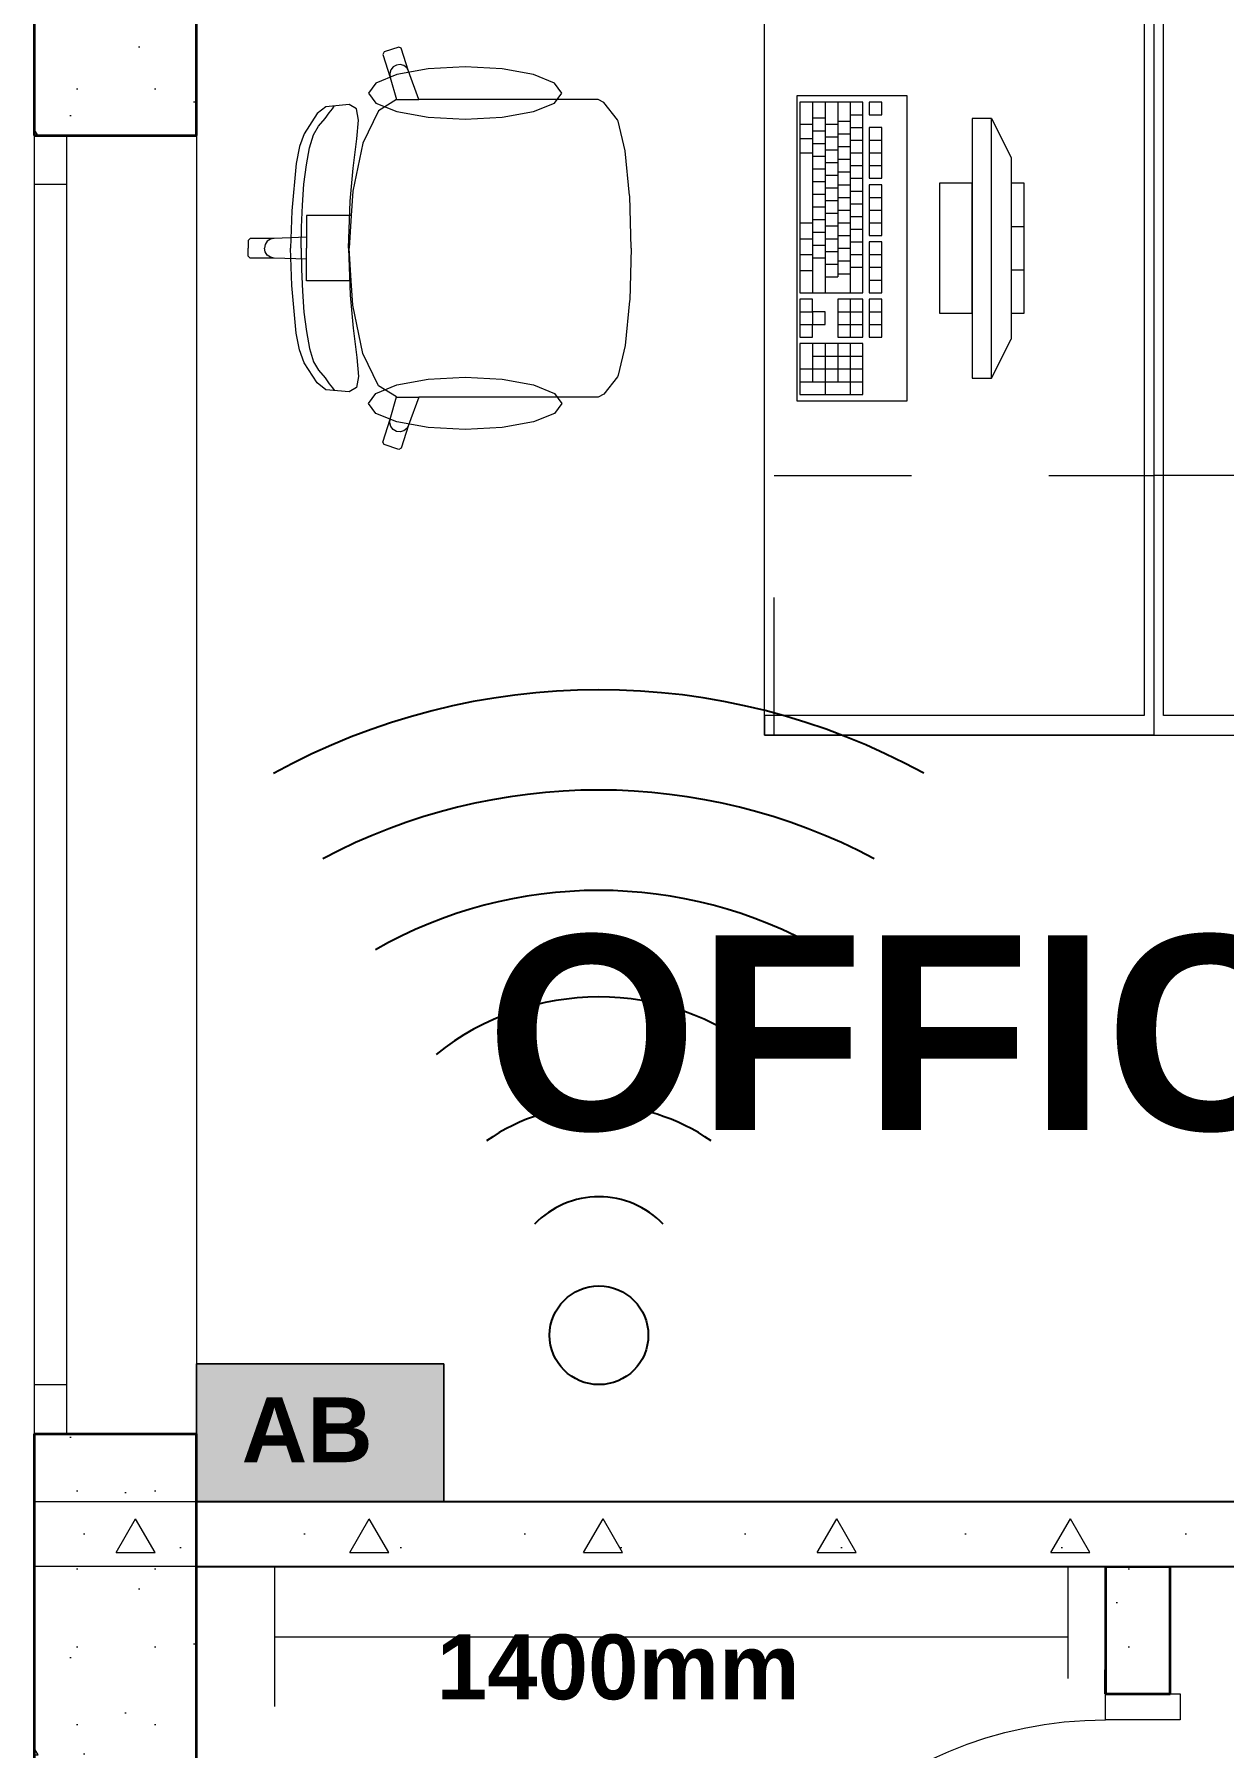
# Model space of a CAD drawing. Header units: millimetres. Extents: x -100675 to 28000, y -21133 to 42228.
# Drawn here: x -75366 to -73534, y 14665 to 17305 of the extents above; entities that cross this region are included whole.
import ezdxf

# ---------------------------------------------------------------- set-up
doc = ezdxf.new("R2010")
doc.units = ezdxf.units.MM
doc.header["$MEASUREMENT"] = 0
doc.linetypes.add('Dashed', pattern=[423.333333, 211.666667, -211.666667])
doc.linetypes.add('Wipeout_Contour', pattern=[1000, 0, -1000])
for name, color, linetype, lineweight in [('New_2D Drafting - General_Pen_No__1', 7, 'Continuous', 13), ('New_2D Drafting - General_Pen_No__52', 15, 'Continuous', 20), ('New_Annotation - Text_Pen_No__19', 255, 'Continuous', 0), ('New_ARCHICAD Doors_Pen_No__27', 7, 'Continuous', 35), ('New_ARCHICAD Doors_Pen_No__47', 7, 'Continuous', 25), ('New_ARCHICAD Windows_Pen_No__27', 7, 'Continuous', 35), ('New_Structural - Bearing_Pen_No__20', 1, 'Continuous', 0), ('New_Structural - Bearing_Pen_No__27', 7, 'Continuous', 35), ('New_Structural - Bearing_Pen_No__46', 5, 'Continuous', 25), ('New_Structural - Bearing_Pen_No__47', 7, 'Continuous', 25)]:
    doc.layers.add(name, color=color, linetype=linetype, lineweight=lineweight)
for name, color, linetype, lineweight, true_color in [('New_Annotation - Text_Pen_No__86', 7, 'Continuous', 20, 0x5555ff), ('New_ARCHICAD Doors_Pen_No__23', 7, 'Continuous', 20, 0xff6600), ('New_ARCHICAD Doors_Pen_No__3', 7, 'Continuous', 18, 0xff6600), ('New_ARCHICAD Windows_Pen_No__23', 7, 'Continuous', 20, 0xff6600), ('New_ARCHICAD Windows_Pen_No__3', 7, 'Continuous', 18, 0xff6600), ('New_Interior - Furniture _Pen_No__4', 7, 'Continuous', 20, 0x029e21), ('New_Structural - Bearing_Pen_No__169', 7, 'Continuous', 13, 0x68b353), ('New_Structural - Bearing_Pen_No__170', 7, 'Continuous', 13, 0x9f9f00), ('New_Structural - Bearing_Pen_No__61', 7, 'Continuous', 20, 0x6a6a6a)]:
    doc.layers.add(name, color=color, linetype=linetype, lineweight=lineweight, true_color=true_color)
for name, color, linetype in [('New_ARCHICAD Doors', 7, 'Continuous'), ('New_ARCHICAD Windows', 7, 'Continuous'), ('New_Interior - Furniture', 7, 'Continuous'), ('New_Structural - Bearing', 7, 'Continuous')]:
    doc.layers.add(name, color=color, linetype=linetype)
doc.styles.add('GENERATED_STYLE_2', font='arial.ttf')
pattern_1 = [(0, (0, 0), (0, 623.5383), [60, -300]), (0, (180, 311.8), (0, 623.5383), [60, -300]), (60, (0, 0), (-540, 311.769), [60, -300]), (60, (360, 0), (-540, 311.769), [60, -300]), (120, (60, 0), (540, 311.769), [60, -300]), (120, (420, 0), (540, 311.769), [60, -300]), (0, (0, 60), (0, 120), [0, -120, 0, -180]), (45, (60, 60), (-84.85282, 84.85282), [0, -90, 0, -150])]

# ---------------------------------------------------------------- blocks, each defined once
blk = doc.blocks.new('Wall_27', base_point=(-75115.8, 5944.5))
at = {"color": 254, "linetype": 'Wipeout_Contour', "lineweight": 0, "ltscale": 306645.321879}
blk.add_wipeout([(-75115.8, 14794.5), (-75365.8, 14794.5), (-75365.8, 14584), (-75115.8, 14584)], dxfattribs=at).dxf.layer = 'New_Structural - Bearing'
at = {"layer": 'New_Structural - Bearing_Pen_No__170', "linetype": 'Continuous', "lineweight": 13, "true_color": 0x9f9f00}
h = blk.add_hatch(dxfattribs=at)
h.set_pattern_fill('Structural_Concrete', color=54, style=0, pattern_type=2)
h.set_pattern_definition(pattern_1)
h.paths.add_polyline_path([(-75115.8, 14794.5), (-75365.8, 14794.5), (-75365.8, 14584), (-75115.8, 14584)])
at = {"layer": 'New_Structural - Bearing_Pen_No__27', "color": 7, "linetype": 'Continuous', "lineweight": 35, "flags": 128}
for points in [[(-75365.8, 14794.5), (-75365.8, 14584)], [(-75115.8, 14584), (-75115.8, 14794.5)]]:
    blk.add_lwpolyline(points, dxfattribs=at)
blk = doc.blocks.new('Window 24_2')
at = {"layer": 'New_ARCHICAD Windows_Pen_No__23', "color": 30, "linetype": 'Continuous', "lineweight": 20, "true_color": 0xff6600}
for p, q in [((-1000, 0), (-925, 0)), ((-925, 0), (-925, -50)), ((925, -50), (925, 0)), ((925, 0), (1000, 0)), ((-925, -50), (-1000, -50)), ((1000, -50), (925, -50))]:
    blk.add_line(p, q, dxfattribs=at)
at = {"layer": 'New_ARCHICAD Windows_Pen_No__27', "color": 7, "linetype": 'Continuous', "lineweight": 35}
for p, q in [((-1000, 0), (-1000, -50)), ((-1000, 0), (-1000, -50)), ((1000, 0), (1000, -50)), ((1000, 0), (1000, -50)), ((-1000, -50), (-1000, -250)), ((1000, -50), (1000, -250))]:
    blk.add_line(p, q, dxfattribs=at)
at = {"layer": 'New_ARCHICAD Windows_Pen_No__3', "color": 30, "linetype": 'Continuous', "lineweight": 18, "true_color": 0xff6600}
for p, q in [((-1000, 0), (1000, 0)), ((-925, 0), (925, 0)), ((925, -50), (-925, -50)), ((-1000, -250), (1000, -250))]:
    blk.add_line(p, q, dxfattribs=at)
blk = doc.blocks.new('Wall_28', base_point=(-75115.8, 14694.5))
at = {"color": 254, "linetype": 'Wipeout_Contour', "lineweight": 0, "ltscale": 308847.937465}
blk.add_wipeout([(-75115.8, 17520.4), (-75365.8, 17520.4), (-75365.8, 17148.5), (-75115.8, 17148.5)], dxfattribs=at).dxf.layer = 'New_Structural - Bearing'
at = {"color": 254, "linetype": 'Wipeout_Contour', "lineweight": 0, "ltscale": 306825.682466}
blk.add_wipeout([(-75365.8, 14694.5), (-75115.8, 14694.5), (-75115.8, 15148.5), (-75365.8, 15148.5)], dxfattribs=at).dxf.layer = 'New_Structural - Bearing'
at = {"layer": 'New_Structural - Bearing_Pen_No__170', "linetype": 'Continuous', "lineweight": 13, "true_color": 0x9f9f00}
h = blk.add_hatch(dxfattribs=at)
h.set_pattern_fill('Structural_Concrete', color=54, style=0, pattern_type=2)
h.set_pattern_definition(pattern_1)
h.paths.add_polyline_path([(-75115.8, 17520.4), (-75365.8, 17520.4), (-75365.8, 17148.5), (-75115.8, 17148.5)])
h = blk.add_hatch(dxfattribs=at)
h.set_pattern_fill('Structural_Concrete', color=54, style=0, pattern_type=2)
h.set_pattern_definition(pattern_1)
h.paths.add_polyline_path([(-75365.8, 14694.5), (-75115.8, 14694.5), (-75115.8, 15148.5), (-75365.8, 15148.5)])
at = {"layer": 'New_Structural - Bearing_Pen_No__27', "color": 7, "linetype": 'Continuous', "lineweight": 35}
for p, q in [((-75365.8, 17148.5), (-75315.8, 17148.5)), ((-75315.8, 17148.5), (-75115.8, 17148.5)), ((-75365.8, 15148.5), (-75315.8, 15148.5)), ((-75315.8, 15148.5), (-75115.8, 15148.5))]:
    blk.add_line(p, q, dxfattribs=at)
at = {"layer": 'New_Structural - Bearing_Pen_No__27', "color": 7, "linetype": 'Continuous', "lineweight": 35, "flags": 128}
for points in [[(-75365.8, 17520.4), (-75365.8, 17148.5)], [(-75115.8, 17148.5), (-75115.8, 17520.4)], [(-75365.8, 15148.5), (-75365.8, 14694.5)], [(-75115.8, 14694.5), (-75115.8, 15148.5)]]:
    blk.add_lwpolyline(points, dxfattribs=at)
at = {"layer": 'New_ARCHICAD Windows', "color": 21, "linetype": 'Continuous', "lineweight": 18, "true_color": 0xff9955, "xscale": -1, "zscale": 1000, "rotation": 90}
blk.add_blockref('Window 24_2', (-75365.8, 16148.5), dxfattribs=at)
blk = doc.blocks.new('Door 24_3')
at = {"layer": 'New_ARCHICAD Doors_Pen_No__23', "color": 30, "linetype": 'Continuous', "lineweight": 20, "true_color": 0xff6600}
for p, q in [((-310, 0), (-350, 0)), ((-350, 0), (-350, -115)), ((-310, -115), (-310, 0)), ((350, 0), (310, 0)), ((310, 0), (310, -115)), ((350, -115), (350, 0)), ((-350, -115), (-310, -115)), ((310, -115), (350, -115))]:
    blk.add_line(p, q, dxfattribs=at)
at = {"layer": 'New_ARCHICAD Doors_Pen_No__27', "color": 7, "linetype": 'Continuous', "lineweight": 35}
for p, q in [((-350, 0), (-387, 0)), ((-350, 0), (-387, 0)), ((-350, 0), (-350, -100)), ((-350, 0), (-350, -100)), ((350, 0), (350, -100)), ((350, 0), (350, -100)), ((350, 0), (387, 0)), ((350, 0), (387, 0)), ((-350, -100), (-387, -100)), ((-350, -100), (-387, -100)), ((350, -100), (387, -100)), ((350, -100), (387, -100))]:
    blk.add_line(p, q, dxfattribs=at)
at = {"layer": 'New_ARCHICAD Doors_Pen_No__3', "color": 30, "linetype": 'Continuous', "lineweight": 18, "true_color": 0xff6600}
blk.add_line((310, 0), (310, 620), dxfattribs=at)
blk.add_arc((310, 0), 620, 90, 180, dxfattribs=at)
blk = doc.blocks.new('Wall_40', base_point=(-73615.8, 11943.5))
at = {"color": 254, "linetype": 'Wipeout_Contour', "lineweight": 0, "ltscale": 300587.321519}
blk.add_wipeout([(-73615.8, 14943.5), (-73715.8, 14943.5), (-73715.8, 14747.6), (-73615.8, 14747.6)], dxfattribs=at).dxf.layer = 'New_Structural - Bearing'
at = {"layer": 'New_Structural - Bearing_Pen_No__170', "linetype": 'Continuous', "lineweight": 13, "true_color": 0x9f9f00}
h = blk.add_hatch(dxfattribs=at)
h.set_pattern_fill('Structural_Concrete', color=54, style=0, pattern_type=2)
h.set_pattern_definition(pattern_1)
h.paths.add_polyline_path([(-73615.8, 14943.5), (-73715.8, 14943.5), (-73715.8, 14747.6), (-73615.8, 14747.6)])
at = {"layer": 'New_Structural - Bearing_Pen_No__27', "color": 7, "linetype": 'Continuous', "lineweight": 35}
for p, q in [((-73715.8, 14747.6), (-73715.8, 14784.6)), ((-73615.8, 14747.6), (-73615.8, 14784.6)), ((-73715.8, 14747.6), (-73615.8, 14747.6))]:
    blk.add_line(p, q, dxfattribs=at)
at = {"layer": 'New_Structural - Bearing_Pen_No__27', "color": 7, "linetype": 'Continuous', "lineweight": 35, "flags": 128}
for points in [[(-73615.8, 14943.5), (-73715.8, 14943.5)], [(-73715.8, 14943.5), (-73715.8, 14747.6)], [(-73615.8, 14747.6), (-73615.8, 14943.5)]]:
    blk.add_lwpolyline(points, dxfattribs=at)
at = {"layer": 'New_ARCHICAD Doors', "color": 21, "linetype": 'Continuous', "lineweight": 18, "true_color": 0xff9955, "xscale": -1, "zscale": 1000, "rotation": 90}
blk.add_blockref('Door 24_3', (-73715.8, 14397.6), dxfattribs=at)
blk = doc.blocks.new('Door 24_2')
at = {"layer": 'New_ARCHICAD Doors_Pen_No__23', "color": 30, "linetype": 'Continuous', "lineweight": 20, "true_color": 0xff6600}
for p, q in [((-410, 0), (-450, 0)), ((-450, 0), (-450, -115)), ((-410, -115), (-410, 0)), ((450, 0), (410, 0)), ((410, 0), (410, -115)), ((450, -115), (450, 0)), ((-450, -115), (-410, -115)), ((410, -115), (450, -115))]:
    blk.add_line(p, q, dxfattribs=at)
at = {"layer": 'New_ARCHICAD Doors_Pen_No__3', "color": 30, "linetype": 'Continuous', "lineweight": 18, "true_color": 0xff6600}
blk.add_line((410, 0), (410, 820), dxfattribs=at)
blk.add_arc((410, 0), 820, 90, 180, dxfattribs=at)
at = {"layer": 'New_ARCHICAD Doors_Pen_No__47', "color": 7, "linetype": 'Continuous', "lineweight": 25}
for p, q in [((-450, 0), (-487, 0)), ((-450, 0), (-487, 0)), ((-450, 0), (-450, -100)), ((-450, 0), (-450, -100)), ((450, 0), (450, -100)), ((450, 0), (450, -100)), ((450, 0), (487, 0)), ((450, 0), (487, 0)), ((-450, -100), (-487, -100)), ((-450, -100), (-487, -100)), ((450, -100), (487, -100)), ((450, -100), (487, -100))]:
    blk.add_line(p, q, dxfattribs=at)
blk = doc.blocks.new('Wall_41', base_point=(-71363.4, 15043.6))
at = {"color": 254, "linetype": 'Wipeout_Contour', "lineweight": 0, "ltscale": 301126.56828}
blk.add_wipeout([(-72430, 15043.6), (-75115.8, 15043.6), (-75115.8, 14943.6), (-72430, 14943.6)], dxfattribs=at).dxf.layer = 'New_Structural - Bearing'
at = {"color": 254, "linetype": 'Wipeout_Contour', "lineweight": 0, "ltscale": 295380.238251}
blk.add_wipeout([(-72330, 14943.6), (-72283.7, 14943.6), (-72283.7, 15043.6), (-72330, 15043.6)], dxfattribs=at).dxf.layer = 'New_Structural - Bearing'
at = {"color": 254, "linetype": 'Wipeout_Contour', "lineweight": 0, "ltscale": 291725.651085}
blk.add_wipeout([(-71383.7, 15043.6), (-71383.7, 14943.6), (-71363.4, 14943.6), (-71363.4, 15043.6)], dxfattribs=at).dxf.layer = 'New_Structural - Bearing'
at = {"layer": 'New_Structural - Bearing_Pen_No__169', "linetype": 'Continuous', "lineweight": 13, "true_color": 0x68b353}
h = blk.add_hatch(dxfattribs=at)
h.set_pattern_fill('Structural_Concrete', color=85, style=0, pattern_type=2)
h.set_pattern_definition(pattern_1)
h.paths.add_polyline_path([(-72430, 15043.6), (-75115.8, 15043.6), (-75115.8, 14943.6), (-72430, 14943.6)])
h = blk.add_hatch(dxfattribs=at)
h.set_pattern_fill('Structural_Concrete', color=85, style=0, pattern_type=2)
h.set_pattern_definition(pattern_1)
h.paths.add_polyline_path([(-72330, 14943.6), (-72283.7, 14943.6), (-72283.7, 15043.6), (-72330, 15043.6)])
h = blk.add_hatch(dxfattribs=at)
h.set_pattern_fill('Structural_Concrete', color=85, style=0, pattern_type=2)
h.set_pattern_definition(pattern_1)
h.paths.add_polyline_path([(-71383.7, 15043.6), (-71383.7, 14943.6), (-71363.4, 14943.6), (-71363.4, 15043.6)])
at = {"layer": 'New_Structural - Bearing_Pen_No__27', "color": 7, "linetype": 'Continuous', "lineweight": 35}
for p, q in [((-72430, 15043.6), (-72430, 14943.6)), ((-72330, 14943.6), (-72330, 15043.6))]:
    blk.add_line(p, q, dxfattribs=at)
at = {"layer": 'New_Structural - Bearing_Pen_No__47', "color": 7, "linetype": 'Continuous', "lineweight": 25}
for p, q in [((-72283.7, 15043.6), (-72320.7, 15043.6)), ((-72283.7, 15043.6), (-72283.7, 14943.6)), ((-71383.7, 15043.6), (-71346.7, 15043.6)), ((-71383.7, 15043.6), (-71383.7, 14943.6)), ((-72283.7, 14943.6), (-72320.7, 14943.6)), ((-71383.7, 14943.6), (-71346.7, 14943.6))]:
    blk.add_line(p, q, dxfattribs=at)
at = {"layer": 'New_Structural - Bearing_Pen_No__47', "color": 7, "linetype": 'Continuous', "lineweight": 25, "flags": 128}
for points in [[(-72283.7, 15043.6), (-75115.8, 15043.6)], [(-75115.8, 15043.6), (-75115.8, 14943.6)], [(-71363.4, 15043.6), (-71383.7, 15043.6)], [(-71363.4, 14943.6), (-71363.4, 15043.6)], [(-75115.8, 14943.6), (-72430, 14943.6)], [(-72330, 14943.6), (-72283.7, 14943.6)], [(-71383.7, 14943.6), (-71363.4, 14943.6)]]:
    blk.add_lwpolyline(points, dxfattribs=at)
at = {"layer": 'New_ARCHICAD Doors', "color": 21, "linetype": 'Continuous', "lineweight": 18, "true_color": 0xff9955, "zscale": 1000}
blk.add_blockref('Door 24_2', (-71833.7, 15043.6), dxfattribs=at)
blk = doc.blocks.new('Office Layout Linear 24')
at = {"layer": 'New_Interior - Furniture _Pen_No__4', "color": 104, "linetype": 'Dashed', "lineweight": 20, "true_color": 0x029e21}
for p, q in [((2600, 585), (2600, 0)), ((2600, -585), (2600, 0)), ((3000, -585), (2600, -585))]:
    blk.add_line(p, q, dxfattribs=at)
at = {"layer": 'New_Interior - Furniture _Pen_No__4', "color": 104, "linetype": 'Continuous', "lineweight": 20, "true_color": 0x029e21}
for p, q in [((2970, 600), (2970, 15)), ((3000, -600), (3000, 600)), ((2970, 15), (1515, 15)), ((1515, -15), (2970, -15)), ((2970, -15), (2970, -600)), ((2350, -200), (2150, -200)), ((2150, -200), (2150, -220)), ((2216.7, -220), (2216.7, -200)), ((2283.3, -220), (2283.3, -200)), ((2350, -220), (2350, -200)), ((2050, -250), (2110, -220)), ((2110, -220), (2390, -220)), ((2150, -220), (2350, -220)), ((2450, -250), (2390, -220)), ((2450, -250), (2050, -250)), ((2050, -250), (2050, -280)), ((2450, -280), (2450, -250)), ((2050, -280), (2450, -280)), ((2350, -280), (2150, -280)), ((2150, -280), (2150, -330)), ((2350, -330), (2350, -280)), ((2150, -330), (2350, -330)), ((2044.4, -419.1), (2024.8, -419.1)), ((2024.8, -419.1), (2024.8, -438.5)), ((2044.4, -438.5), (2044.4, -419.1)), ((2142.3, -419.1), (2064, -419.1)), ((2064, -419.1), (2064, -438.5)), ((2083.5, -438.5), (2083.5, -419.1)), ((2103.1, -438.5), (2103.1, -419.1)), ((2122.7, -438.5), (2122.7, -419.1)), ((2142.3, -438.5), (2142.3, -419.1)), ((2230.4, -419.1), (2152.1, -419.1)), ((2152.1, -419.1), (2152.1, -438.5)), ((2171.7, -438.5), (2171.7, -419.1)), ((2191.2, -438.5), (2191.2, -419.1)), ((2210.8, -438.5), (2210.8, -419.1)), ((2230.4, -438.5), (2230.4, -419.1)), ((2318.5, -419.1), (2240.2, -419.1)), ((2240.2, -419.1), (2240.2, -438.5)), ((2259.8, -438.5), (2259.8, -419.1)), ((2279.4, -438.5), (2279.4, -419.1)), ((2299, -438.5), (2299, -419.1)), ((2318.5, -438.5), (2318.5, -419.1)), ((2387.1, -419.1), (2328.3, -419.1)), ((2328.3, -419.1), (2328.3, -438.5)), ((2347.9, -438.5), (2347.9, -419.1)), ((2367.5, -438.5), (2367.5, -419.1)), ((2387.1, -438.5), (2387.1, -419.1)), ((2024.8, -438.5), (2044.4, -438.5)), ((2318.5, -448.2), (2024.8, -448.2)), ((2024.8, -448.2), (2024.8, -545.2)), ((2044.4, -467.6), (2044.4, -448.2)), ((2064, -438.5), (2142.3, -438.5)), ((2064, -467.6), (2064, -448.2)), ((2083.5, -467.6), (2083.5, -448.2)), ((2103.1, -467.6), (2103.1, -448.2)), ((2122.7, -467.6), (2122.7, -448.2)), ((2142.3, -467.6), (2142.3, -448.2)), ((2152.1, -438.5), (2230.4, -438.5)), ((2161.9, -467.6), (2161.9, -448.2)), ((2181.5, -467.6), (2181.5, -448.2)), ((2201, -467.6), (2201, -448.2)), ((2220.6, -467.6), (2220.6, -448.2)), ((2240.2, -438.5), (2318.5, -438.5)), ((2240.2, -467.6), (2240.2, -448.2)), ((2259.8, -467.6), (2259.8, -448.2)), ((2279.4, -467.6), (2279.4, -448.2)), ((2318.5, -545.2), (2318.5, -448.2)), ((2328.3, -438.5), (2387.1, -438.5)), ((2387.1, -448.2), (2328.3, -448.2)), ((2328.3, -448.2), (2328.3, -487)), ((2347.9, -487), (2347.9, -448.2)), ((2367.5, -487), (2367.5, -448.2)), ((2387.1, -487), (2387.1, -448.2)), ((2475.2, -448.2), (2396.9, -448.2)), ((2396.9, -448.2), (2396.9, -545.2)), ((2416.5, -525.8), (2416.5, -448.2)), ((2436, -545.2), (2436, -448.2)), ((2455.6, -545.2), (2455.6, -448.2)), ((2475.2, -545.2), (2475.2, -448.2)), ((2024.8, -467.6), (2318.5, -467.6)), ((2054.2, -487), (2054.2, -467.6)), ((2073.8, -487), (2073.8, -467.6)), ((2093.3, -487), (2093.3, -467.6)), ((2112.9, -487), (2112.9, -467.6)), ((2132.5, -487), (2132.5, -467.6)), ((2152.1, -487), (2152.1, -467.6)), ((2171.7, -487), (2171.7, -467.6)), ((2191.2, -487), (2191.2, -467.6)), ((2210.8, -487), (2210.8, -467.6)), ((2230.4, -487), (2230.4, -467.6)), ((2250, -487), (2250, -467.6)), ((2269.6, -487), (2269.6, -467.6)), ((2289.2, -487), (2289.2, -467.6)), ((2328.3, -467.6), (2387.1, -467.6)), ((2396.9, -467.6), (2475.2, -467.6)), ((2024.8, -487), (2294.1, -487)), ((2059.1, -506.4), (2059.1, -487)), ((2078.6, -506.4), (2078.6, -487)), ((2098.2, -506.4), (2098.2, -487)), ((2117.8, -506.4), (2117.8, -487)), ((2137.4, -506.4), (2137.4, -487)), ((2157, -506.4), (2157, -487)), ((2176.6, -506.4), (2176.6, -487)), ((2196.1, -506.4), (2196.1, -487)), ((2215.7, -506.4), (2215.7, -487)), ((2235.3, -506.4), (2235.3, -487)), ((2254.9, -506.4), (2254.9, -487)), ((2274.5, -506.4), (2274.5, -487)), ((2294.1, -506.4), (2294.1, -487)), ((2328.3, -487), (2387.1, -487)), ((2396.9, -487), (2455.6, -487)), ((2024.8, -506.4), (2318.5, -506.4)), ((2024.8, -525.8), (2318.5, -525.8)), ((2049.3, -525.8), (2049.3, -506.4)), ((2059.1, -545.2), (2059.1, -525.8)), ((2068.9, -525.8), (2068.9, -506.4)), ((2081.1, -545.2), (2081.1, -525.8)), ((2088.4, -525.8), (2088.4, -506.4)), ((2103.1, -545.2), (2103.1, -525.8)), ((2108, -525.8), (2108, -506.4)), ((2127.6, -525.8), (2127.6, -506.4)), ((2147.2, -525.8), (2147.2, -506.4)), ((2166.8, -525.8), (2166.8, -506.4)), ((2186.4, -525.8), (2186.4, -506.4)), ((2205.9, -525.8), (2205.9, -506.4)), ((2210.8, -545.2), (2210.8, -525.8)), ((2225.5, -525.8), (2225.5, -506.4)), ((2235.3, -545.2), (2235.3, -525.8)), ((2245.1, -525.8), (2245.1, -506.4)), ((2259.8, -545.2), (2259.8, -525.8)), ((2264.7, -525.8), (2264.7, -506.4)), ((2284.3, -545.2), (2284.3, -525.8)), ((2347.9, -525.8), (2328.3, -525.8)), ((2328.3, -525.8), (2328.3, -545.2)), ((2367.5, -506.4), (2347.9, -506.4)), ((2347.9, -506.4), (2347.9, -525.8)), ((2347.9, -545.2), (2347.9, -525.8)), ((2347.9, -525.8), (2367.5, -525.8)), ((2367.5, -525.8), (2367.5, -506.4)), ((2387.1, -525.8), (2367.5, -525.8)), ((2367.5, -545.2), (2367.5, -525.8)), ((2387.1, -545.2), (2387.1, -525.8)), ((2396.9, -506.4), (2475.2, -506.4)), ((2396.9, -525.8), (2455.6, -525.8)), ((2024.8, -545.2), (2318.5, -545.2)), ((2328.3, -545.2), (2387.1, -545.2)), ((2396.9, -545.2), (2475.2, -545.2)), ((2970, -600), (3000, -600)), ((2100.1, -814.7), (2054.2, -825.4)), ((2168.9, -807.6), (2100.1, -814.7)), ((2170, -807.5), (2168.9, -807.6)), ((2250, -805), (2170, -807.5)), ((2250, -805), (2330, -807.5)), ((2330, -807.5), (2331.1, -807.6)), ((2331.1, -807.6), (2399.9, -814.7)), ((2399.9, -814.7), (2445.8, -825.4)), ((2052.1, -826.3), (2025.3, -847.4)), ((2054.2, -825.4), (2052.1, -826.3)), ((2445.8, -825.4), (2447.9, -826.3)), ((2447.9, -826.3), (2474.7, -847.4)), ((2025.3, -847.4), (2020.7, -856)), ((2020.7, -856), (2020.7, -887.1)), ((2474.7, -847.4), (2479.3, -856)), ((2479.3, -856), (2479.3, -887.1)), ((2020.7, -887.1), (2020.7, -923.2)), ((2479.3, -887.1), (2479.3, -923.2)), ((2020.7, -923.2), (2020.7, -1132.3)), ((2479.3, -923.2), (2479.3, -1132.3)), ((2020.7, -1132.3), (1977.4, -1148)), ((2020.7, -1166.5), (2020.7, -1132.3)), ((2479.3, -1166.5), (2479.3, -1132.3)), ((2479.3, -1132.3), (2522.6, -1148)), ((1941.9, -1159.4), (1940, -1163.1)), ((1977.4, -1148), (1941.9, -1159.4)), ((1968.6, -1155.4), (1967, -1161)), ((1967, -1161), (1967.7, -1166.8)), ((1972.2, -1150.8), (1968.6, -1155.4)), ((1977.4, -1148), (1972.2, -1150.8)), ((2522.6, -1148), (2527.8, -1150.8)), ((2522.6, -1148), (2558.1, -1159.4)), ((2527.8, -1150.8), (2531.4, -1155.4)), ((2531.4, -1155.4), (2533, -1161)), ((2533, -1161), (2532.3, -1166.8)), ((2558.1, -1159.4), (2560, -1163.1)), ((1940, -1163.1), (1947.5, -1185.9)), ((1947.5, -1185.9), (1951.3, -1187.8)), ((1951.3, -1187.8), (1986.7, -1176.4)), ((1967.7, -1166.8), (1970.5, -1171.9)), ((1970.5, -1171.9), (1975.2, -1175.5)), ((1975.2, -1175.5), (1980.8, -1177.1)), ((1980.8, -1177.1), (1986.7, -1176.4)), ((1986.7, -1176.4), (2020.8, -1166.7)), ((2020.7, -1166.5), (2020.8, -1166.7)), ((2020.8, -1166.7), (2038.2, -1194.6)), ((2479.2, -1166.7), (2461.8, -1194.6)), ((2479.3, -1166.5), (2479.2, -1166.7)), ((2513.3, -1176.4), (2479.2, -1166.7)), ((2519.2, -1177.1), (2513.3, -1176.4)), ((2548.7, -1187.8), (2513.3, -1176.4)), ((2524.8, -1175.5), (2519.2, -1177.1)), ((2529.5, -1171.9), (2524.8, -1175.5)), ((2532.3, -1166.8), (2529.5, -1171.9)), ((2552.5, -1185.9), (2548.7, -1187.8)), ((2560, -1163.1), (2552.5, -1185.9)), ((2038.2, -1194.6), (2087.9, -1218.4)), ((2461.8, -1194.6), (2412.1, -1218.4)), ((2035.3, -1228.1), (2028.6, -1239.7)), ((2028.6, -1239.7), (2031.9, -1275.8)), ((2052.5, -1225.1), (2035.3, -1228.1)), ((2081.5, -1227.7), (2052.5, -1225.1)), ((2126.8, -1233.5), (2081.5, -1227.7)), ((2087.9, -1218.4), (2162.3, -1234.2)), ((2177.7, -1238.2), (2126.8, -1233.5)), ((2162.3, -1234.2), (2199.7, -1236.6)), ((2250, -1240.5), (2177.7, -1238.2)), ((2199.7, -1236.6), (2250, -1239.8)), ((2199.7, -1236.6), (2199.7, -1275.3)), ((2300.3, -1236.6), (2250, -1239.8)), ((2250, -1240.5), (2322.3, -1238.2)), ((2337.7, -1234.2), (2300.3, -1236.6)), ((2300.3, -1236.6), (2300.3, -1275.3)), ((2322.3, -1238.2), (2373.2, -1233.5)), ((2412.1, -1218.4), (2337.7, -1234.2)), ((2373.2, -1233.5), (2418.5, -1227.7)), ((2418.5, -1227.7), (2447.5, -1225.1)), ((2447.5, -1225.1), (2464.7, -1228.1)), ((2464.7, -1228.1), (2471.4, -1239.7)), ((2471.4, -1239.7), (2468.1, -1275.8)), ((2035, -1265.2), (2031.2, -1262.6)), ((2041.2, -1270.4), (2035, -1265.2)), ((2458.8, -1270.4), (2465, -1265.2)), ((2465, -1265.2), (2468.8, -1262.6)), ((2031.9, -1275.8), (2042.4, -1289)), ((2050.3, -1276.5), (2041.2, -1270.4)), ((2042.4, -1289), (2073.5, -1309)), ((2062, -1286.6), (2050.3, -1276.5)), ((2075.2, -1294.3), (2062, -1286.6)), ((2199.7, -1275.3), (2199.7, -1305.3)), ((2300.3, -1275.3), (2300.3, -1305.3)), ((2424.8, -1294.3), (2438, -1286.6)), ((2457.6, -1289), (2426.5, -1309)), ((2438, -1286.6), (2449.7, -1276.5)), ((2449.7, -1276.5), (2458.8, -1270.4)), ((2468.1, -1275.8), (2457.6, -1289)), ((2073.5, -1309), (2093.4, -1316.3)), ((2095.5, -1300.5), (2075.2, -1294.3)), ((2093.4, -1316.3), (2119.3, -1321.1)), ((2121.5, -1305.5), (2095.5, -1300.5)), ((2151.5, -1309.2), (2121.5, -1305.5)), ((2183.9, -1311.7), (2151.5, -1309.2)), ((2217.3, -1313.2), (2183.9, -1311.7)), ((2199.7, -1305.3), (2233.1, -1305.3)), ((2250, -1313.6), (2217.3, -1313.2)), ((2233.1, -1305.3), (2250, -1305.3)), ((2233.1, -1305.3), (2234.9, -1355.1)), ((2266.9, -1305.3), (2250, -1305.3)), ((2250, -1313.6), (2282.7, -1313.2)), ((2266.9, -1305.3), (2265.1, -1355.1)), ((2300.3, -1305.3), (2266.9, -1305.3)), ((2282.7, -1313.2), (2316.1, -1311.7)), ((2316.1, -1311.7), (2348.5, -1309.2)), ((2348.5, -1309.2), (2378.5, -1305.5)), ((2378.5, -1305.5), (2404.5, -1300.5)), ((2406.6, -1316.3), (2380.7, -1321.1)), ((2404.5, -1300.5), (2424.8, -1294.3)), ((2426.5, -1309), (2406.6, -1316.3)), ((2119.3, -1321.1), (2192.5, -1328.1)), ((2192.5, -1328.1), (2250, -1330.2)), ((2307.5, -1328.1), (2250, -1330.2)), ((2380.7, -1321.1), (2307.5, -1328.1)), ((2234.9, -1355.1), (2236.1, -1360.8)), ((2234.9, -1355.1), (2234.9, -1392)), ((2236.1, -1360.8), (2239.3, -1365.7)), ((2239.3, -1365.7), (2244.2, -1368.9)), ((2244.2, -1368.9), (2250, -1370.1)), ((2255.8, -1368.9), (2250, -1370.1)), ((2260.7, -1365.7), (2255.8, -1368.9)), ((2263.9, -1360.8), (2260.7, -1365.7)), ((2265.1, -1355.1), (2263.9, -1360.8)), ((2265.1, -1355.1), (2265.1, -1392)), ((2234.9, -1392), (2237.9, -1395)), ((2237.9, -1395), (2250, -1395)), ((2262.1, -1395), (2250, -1395)), ((2265.1, -1392), (2262.1, -1395))]:
    blk.add_line(p, q, dxfattribs=at)
at = {"layer": 'New_Interior - Furniture _Pen_No__4', "color": 104, "linetype": 'Continuous', "lineweight": 20, "true_color": 0x029e21, "flags": 128}
for points in [[(1500, 0), (3000, 0), (3000, 600), (1500, 600)], [(1500, 0), (3000, 0), (3000, -600), (1500, -600)], [(2015, -380), (2015, -550), (2485, -550), (2485, -380)], [(1970.7, -1060.9), (1973.8, -1118), (1982.5, -1166.3), (1995.6, -1198.6), (2011, -1210), (2026.4, -1198.6), (2039.5, -1166.3), (2048.2, -1118), (2051.2, -1060.9), (2048.2, -1003.9), (2039.5, -955.6), (2026.4, -923.3), (2011, -911.9), (1995.6, -923.3), (1982.5, -955.6), (1973.8, -1003.9)], [(2529.3, -1060.9), (2526.2, -1118), (2517.5, -1166.3), (2504.4, -1198.6), (2489, -1210), (2473.6, -1198.6), (2460.5, -1166.3), (2451.8, -1118), (2448.8, -1060.9), (2451.8, -1003.9), (2460.5, -955.6), (2473.6, -923.3), (2489, -911.9), (2504.4, -923.3), (2517.5, -955.6), (2526.2, -1003.9)]]:
    blk.add_lwpolyline(points, close=True, dxfattribs=at)

msp = doc.modelspace()

# ---------------------------------------------------------------- hatches: boundary and pattern name
at = {"layer": 'New_2D Drafting - General_Pen_No__52', "linetype": 'Continuous', "lineweight": 20}
msp.add_hatch(color=15, dxfattribs=at).paths.add_polyline_path([(-74734.8, 15043.6), (-74734.8, 15256.3), (-75115.8, 15256.3), (-75115.8, 15043.6)])

# ---------------------------------------------------------------- linework, layer by layer
at = {"layer": 'New_2D Drafting - General_Pen_No__1', "color": 7, "linetype": 'Continuous', "lineweight": 13, "flags": 128}
msp.add_lwpolyline([(-74734.8, 15043.6), (-74734.8, 15256.3), (-75115.8, 15256.3), (-75115.8, 15043.6)], close=True, dxfattribs=at)
at = {"layer": 'New_Structural - Bearing_Pen_No__46', "color": 5, "linetype": 'Continuous', "lineweight": 25}
for centre, radius, start, end in [((-74495.9, 15257.4), 1037.2, 61.1651, 118.9004), ((-74496.5, 15234.3), 905.8, 62.0351, 117.9649), ((-74496.4, 15294.2), 691.3, 60.196, 119.804)]:
    msp.add_arc(centre, radius, start, end, dxfattribs=at)

# ---------------------------------------------------------------- block references
at = {"layer": 'New_Interior - Furniture', "color": 104, "linetype": 'Continuous', "lineweight": 20, "true_color": 0x029e21, "zscale": 1000, "rotation": 270}
msp.add_blockref('Office Layout Linear 24', (-73641.1, 19224.9), dxfattribs=at)
at = {"layer": 'New_Structural - Bearing', "color": 7, "lineweight": 35}
for name, p in [('Wall_40', (-73615.8, 11943.5)), ('Wall_27', (-75115.8, 5944.5))]:
    msp.add_blockref(name, p, dxfattribs=at)

# ---------------------------------------------------------------- next in the draw order: linework, layer by layer
at = {"layer": 'New_Structural - Bearing_Pen_No__61', "color": 251, "linetype": 'Continuous', "lineweight": 20, "true_color": 0x6a6a6a}
msp.add_line((-74995.3, 14835.6), (-73773.2, 14835.6), dxfattribs=at)

# ---------------------------------------------------------------- next in the draw order: block references
at = {"layer": 'New_Structural - Bearing', "color": 7, "lineweight": 35}
msp.add_blockref('Wall_28', (-75115.8, 14694.5), dxfattribs=at)

# ---------------------------------------------------------------- next in the draw order: texts
at = {"layer": 'New_Annotation - Text_Pen_No__86', "color": 173, "linetype": 'Continuous', "lineweight": 20, "true_color": 0x5555ff, "insert": (-74466.2, 14839.1), "char_height": 100, "attachment_point": 2, "style": 'GENERATED_STYLE_2'}
msp.add_mtext('\\A1;{\\pqc;\\fArial|b1|i0|c0|p34;1400mm}', dxfattribs=at)

# ---------------------------------------------------------------- next in the draw order: block references
at = {"layer": 'New_Structural - Bearing', "color": 7, "lineweight": 25}
msp.add_blockref('Wall_41', (-71363.4, 15043.6), dxfattribs=at)

# ---------------------------------------------------------------- next in the draw order: linework, layer by layer
at = {"layer": 'New_Structural - Bearing_Pen_No__20', "color": 1, "linetype": 'Continuous', "lineweight": 0}
for p, q in [((-75115.8, 15256.3), (-74734.8, 15256.3)), ((-75115.8, 15043.6), (-75115.8, 15256.3)), ((-74734.8, 15256.3), (-74734.8, 15043.6)), ((-74734.8, 15043.6), (-75115.8, 15043.6))]:
    msp.add_line(p, q, dxfattribs=at)
at = {"layer": 'New_Structural - Bearing_Pen_No__46', "color": 5, "linetype": 'Continuous', "lineweight": 25}
msp.add_circle((-74495.9, 15300.1), 76, dxfattribs=at)
for centre, radius, start, end in [((-74496, 15422.4), 398.9, 51.155, 128.9104), ((-74496.1, 15353), 301.2, 54.9069, 125.0931), ((-74496, 15375.6), 137.8, 44.038, 135.962)]:
    msp.add_arc(centre, radius, start, end, dxfattribs=at)
at = {"layer": 'New_Structural - Bearing_Pen_No__61', "color": 251, "linetype": 'Continuous', "lineweight": 20, "true_color": 0x6a6a6a}
for p, q in [((-74939.9, 15043.6), (-75365.8, 15043.6)), ((-74971.9, 14943.6), (-75365.8, 14943.6)), ((-74995.3, 14728.4), (-74995.3, 14943.6)), ((-73773.2, 14771.3), (-73773.2, 14943.6))]:
    msp.add_line(p, q, dxfattribs=at)

# ---------------------------------------------------------------- next in the draw order: texts
at = {"layer": 'New_Annotation - Text_Pen_No__19', "color": 255, "linetype": 'Continuous', "lineweight": 0, "insert": (-74945.4, 15204.5), "char_height": 100, "attachment_point": 2, "style": 'GENERATED_STYLE_2'}
msp.add_mtext('\\A1;{\\pqc;\\fArial|b1|i0|c0|p34;AB}', dxfattribs=at)
at = {"layer": 'New_Annotation - Text_Pen_No__86', "color": 173, "linetype": 'Continuous', "lineweight": 20, "true_color": 0x5555ff, "insert": (-73610.5, 15916.4), "char_height": 300, "attachment_point": 2, "style": 'GENERATED_STYLE_2'}
msp.add_mtext('\\A1;{\\pqc;\\fArial|b1|i0|c0|p34;OFFICE 01}', dxfattribs=at)

doc.saveas('drawing.dxf')
